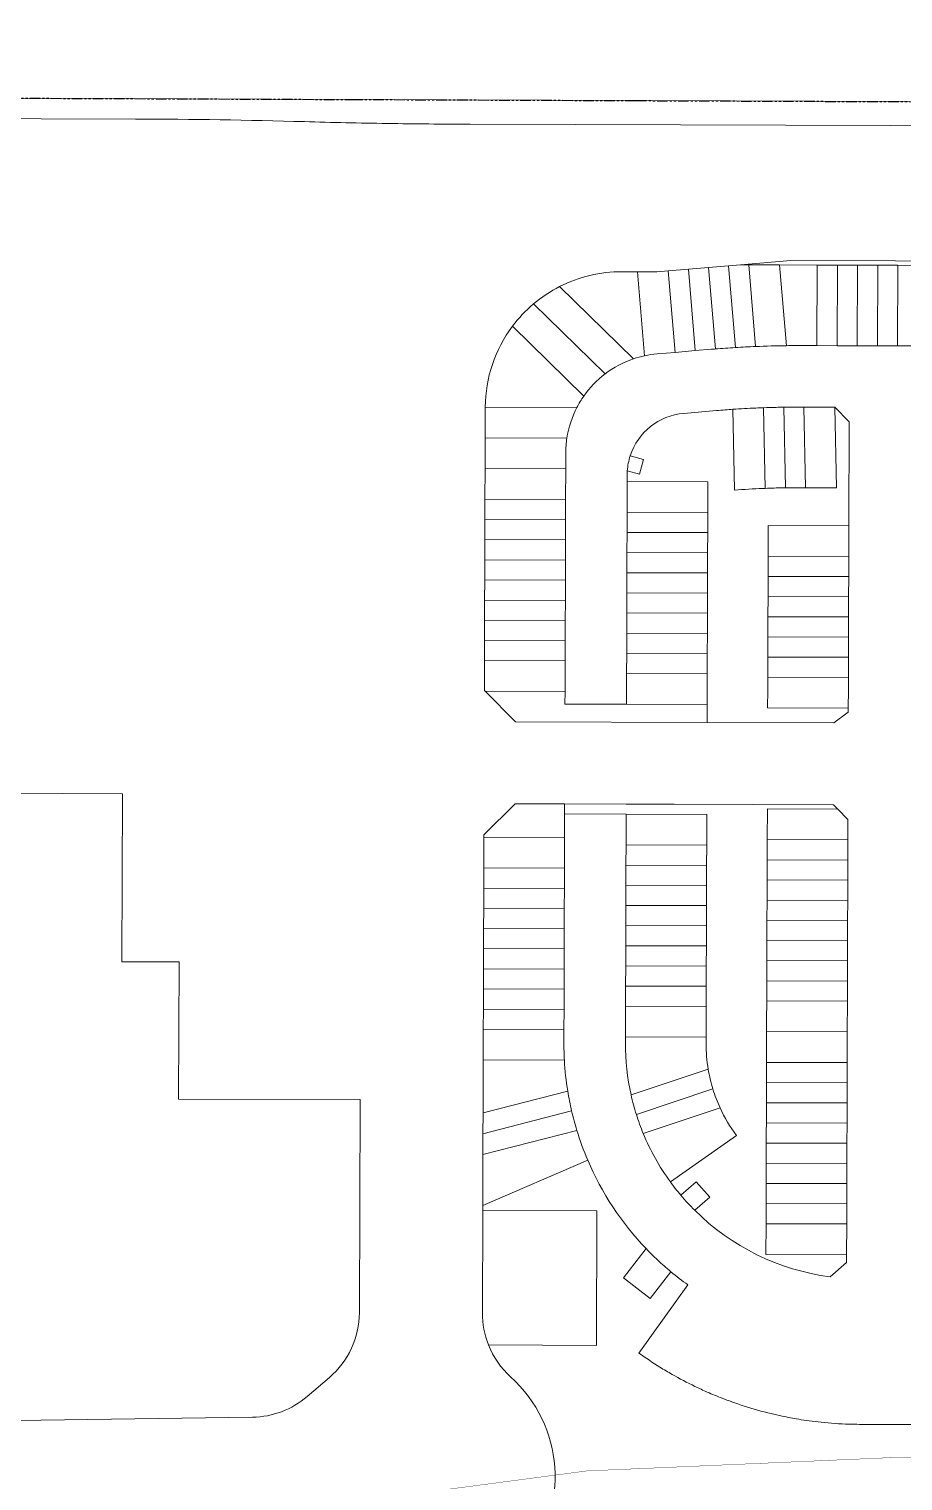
# Model space of a CAD drawing. Header units: centimetres. Extents: x -6122352 to 6876996, y -1694241 to 2592194.
# Drawn here: x -5394570 to -5134566, y 102503 to 534638 of the extents above; entities that cross this region are included whole.
import ezdxf

# ---------------------------------------------------------------- set-up
doc = ezdxf.new("R2010")
doc.units = ezdxf.units.CM
doc.header["$MEASUREMENT"] = 0
doc.linetypes.add('23585-XR-AR-DAMAC PLOT LIMITS$0$PHANTOM2', pattern=[1.25, 0.625, -0.125, 0.125, -0.125, 0.125, -0.125])
for name, color, linetype, lineweight, true_color in [('23585-XR-AR-DAMAC PLOT LIMITS$0$1-End units', 7, 'Continuous', 5, 0xf8991e), ('23585-XR-AR-DAMAC PLOT LIMITS$0$1-Open Space', 7, 'Continuous', 5, 0x90cf5a), ('23585-XR-AR-DAMAC PLOT LIMITS$0$1-Utility', 7, 'Continuous', 5, 0x8db1ff)]:
    doc.layers.add(name, color=color, linetype=linetype, lineweight=lineweight, true_color=true_color)
for name, color, linetype, lineweight in [('23585-XR-AR-DAMAC PLOT LIMITS$0$1-Mid units', 41, 'Continuous', 5), ('23585-XR-AR-DAMAC PLOT LIMITS$0$1-Retail', 10, 'Continuous', 5), ('A-ANNO-TEXT', 3, 'Continuous', 25)]:
    doc.layers.add(name, color=color, linetype=linetype, lineweight=lineweight)
doc.layers.add('23585-XR-AR-DAMAC PLOT LIMITS$0$D-Phase New', color=7, linetype='Continuous', true_color=0x000080)
doc.layers.add('23585-XR-AR-DAMAC PLOT LIMITS$0$PROJECT_LIMIT', color=1, linetype='Continuous')
doc.layers.add('@MI-REF LAYER', color=7, linetype='Continuous')

# ---------------------------------------------------------------- blocks, each defined once
blk = doc.blocks.new('23585-XR-AR-DAMAC PLOT LIMITS')
at = {"layer": '23585-XR-AR-DAMAC PLOT LIMITS$0$1-End units', "color": 251, "true_color": 0x636466}
for points in [[(495972.44, 2769126.52), (495990.08, 2769110.25), (495983.88, 2769103.53), (495966.24, 2769119.79)], [(496002.72, 2769061.56), (495996.52, 2769054.83), (495978.48, 2769070.67), (495984.53, 2769077.23), (495984.69, 2769077.4)], [(496020.3, 2769050.49), (496004.03, 2769032.84), (495998.47, 2769037.97), (495997.31, 2769039.04), (496013.57, 2769056.69), (496014.73, 2769055.62)], [(495982.29, 2769028.4), (495966.02, 2769010.75), (495959.3, 2769016.96), (495975.56, 2769034.6)], [(496053.5, 2769019.88), (496037.23, 2769002.24), (496033.25, 2769005.91), (496030.5, 2769008.44), (496046.77, 2769026.09), (496049.51, 2769023.56)], [(495950.9, 2768999.81), (495934.63, 2768982.16), (495927.9, 2768988.36), (495944.17, 2769006.01)], [(496024.31, 2768989.66), (496008.05, 2768972.02), (496001.32, 2768978.22), (496017.58, 2768995.87)], [(496082.32, 2768993.31), (496066.05, 2768975.67), (496059.33, 2768981.87), (496073.53, 2768997.27), (496077.83, 2768997.45)], [(496048.38, 2768967.48), (496055.1, 2768961.28), (496038.84, 2768943.63), (496032.11, 2768949.84)], [(495992.92, 2768961.07), (495976.83, 2768943.62), (495976.45, 2768943.61), (495969.92, 2768949.63), (495986.19, 2768967.28)], [(496124.34, 2768954.58), (496108.07, 2768936.93), (496105.63, 2768939.18), (496101.35, 2768943.13), (496117.61, 2768960.78)], [(496131.07, 2768948.38), (496114.8, 2768930.73), (496112.36, 2768932.98), (496108.07, 2768936.93), (496124.34, 2768954.58)], [(496031.58, 2768925.43), (496015.31, 2768907.79), (496008.59, 2768913.99), (496024.85, 2768931.64)], [(496173.09, 2768909.64), (496156.82, 2768892), (496150.09, 2768898.2), (496166.36, 2768915.84)]]:
    blk.add_lwpolyline(points, close=True, dxfattribs=at)
for points in [[(495967.62, 2769085.88), (495964.67, 2769082.68, 0.003818), (495961.49, 2769079.18), (495942.39, 2769093.92), (495949.97, 2769102.15)], [(495961.49, 2769079.18, 0.007412), (495955.49, 2769072.26), (495936.16, 2769087.17), (495942.39, 2769093.92)], [(495940.6, 2769053.43), (495937.3, 2769049.14, 0.03159), (495935.2, 2769046.04), (495915.37, 2769061.4), (495919.24, 2769065.59), (495921.33, 2769068.3)], [(495988.55, 2769045.86, 0.000704), (495988.07, 2769045.28, 0.007873), (495982.75, 2769038.78), (495964.69, 2769054.63, -0.005912), (495969.05, 2769059.95, -0.001957), (495970.52, 2769061.69)], [(495931.24, 2769033.71), (495901.49, 2769032.07, -0.057943), (495902.94, 2769041.32), (495933.65, 2769043.01, 0.081495)], [(495931.83, 2769024.58), (495902.17, 2769022.95, -0.056673), (495901.49, 2769032.07), (495931.24, 2769033.71, 0.07762)], [(495937.66, 2769012.45), (495921.18, 2768994.57), (495914.51, 2769000.71), (495914.45, 2769000.77), (495932.93, 2769020.82, 0.081594)], [(495944.17, 2769006.01), (495927.9, 2768988.36), (495921.18, 2768994.57), (495937.66, 2769012.45, 0.037222), (495940.67, 2769009.23)], [(496097.14, 2768922.57), (496080.87, 2768904.91, -0.005696), (496079.57, 2768906.09), (496074.13, 2768911.1), (496090.4, 2768928.75), (496095.84, 2768923.73, 0.008285)], [(496104.58, 2768916.57), (496094.73, 2768894.47, -0.055842), (496082.17, 2768903.69), (496080.87, 2768904.91), (496097.14, 2768922.57), (496098.52, 2768921.26, 0.041708)], [(496121.71, 2768885.61, -0.059285), (496105.61, 2768889.4), (496115.42, 2768911.41, 0.052208), (496124.79, 2768909.42)], [(496073.7, 2768886.81), (496057.33, 2768869.05), (496050.61, 2768875.26), (496066.87, 2768892.9), (496069.76, 2768890.24, 0.01479)], [(496081.16, 2768881.34), (496068.9, 2768858.39), (496057.33, 2768869.05), (496073.7, 2768886.81, 0.026199)], [(496100.29, 2768871.87), (496089.17, 2768839.7), (496078.01, 2768849.99), (496091.61, 2768875.46, 0.026613)]]:
    blk.add_lwpolyline(points, format="xyb", close=True, dxfattribs=at)
at = {"layer": '23585-XR-AR-DAMAC PLOT LIMITS$0$1-Mid units', "color": 251, "true_color": 0x636466}
for points in [[(495966.24, 2769119.79), (495983.88, 2769103.53), (495979.82, 2769099.11), (495962.17, 2769115.38)], [(495962.17, 2769115.38), (495979.82, 2769099.11), (495975.75, 2769094.7), (495958.1, 2769110.97)], [(495958.1, 2769110.97), (495975.75, 2769094.7), (495971.68, 2769090.29), (495954.04, 2769106.56)], [(495954.04, 2769106.56), (495971.68, 2769090.29), (495967.62, 2769085.88), (495949.97, 2769102.15)], [(495925, 2769073.05), (495944.27, 2769058.18), (495940.6, 2769053.43), (495921.33, 2769068.3)], [(496024.71, 2769046.42), (496008.44, 2769028.77), (496004.03, 2769032.84), (496020.3, 2769050.49)], [(496029.12, 2769042.35), (496012.86, 2769024.71), (496008.44, 2769028.77), (496024.71, 2769046.42)], [(496033.53, 2769038.29), (496017.27, 2769020.64), (496012.86, 2769024.71), (496029.12, 2769042.35)], [(496037.95, 2769034.22), (496021.68, 2769016.57), (496017.27, 2769020.64), (496033.53, 2769038.29)], [(496042.36, 2769030.15), (496026.09, 2769012.51), (496021.68, 2769016.57), (496037.95, 2769034.22)], [(495986.7, 2769024.33), (495970.44, 2769006.69), (495966.02, 2769010.75), (495982.29, 2769028.4)], [(496046.77, 2769026.09), (496030.5, 2769008.44), (496026.09, 2769012.51), (496042.36, 2769030.15)], [(495991.11, 2769020.27), (495974.85, 2769002.62), (495970.44, 2769006.69), (495986.7, 2769024.33)], [(495995.53, 2769016.2), (495979.26, 2768998.55), (495974.85, 2769002.62), (495991.11, 2769020.27)], [(495999.94, 2769012.13), (495983.67, 2768994.49), (495979.26, 2768998.55), (495995.53, 2769016.2)], [(496004.35, 2769008.07), (495988.08, 2768990.42), (495983.67, 2768994.49), (495999.94, 2769012.13)], [(496008.76, 2769004), (495992.49, 2768986.35), (495988.08, 2768990.42), (496004.35, 2769008.07)], [(496013.17, 2768999.93), (495996.91, 2768982.29), (495992.49, 2768986.35), (496008.76, 2769004)], [(495950.9, 2768999.81), (495955.31, 2768995.74), (495939.04, 2768978.1), (495934.63, 2768982.16)], [(496017.58, 2768995.87), (496001.32, 2768978.22), (495996.91, 2768982.29), (496013.17, 2768999.93)], [(495959.72, 2768991.68), (495943.45, 2768974.03), (495939.04, 2768978.1), (495955.31, 2768995.74)], [(496082.32, 2768993.31), (496086.73, 2768989.25), (496070.47, 2768971.6), (496066.05, 2768975.67)], [(495964.13, 2768987.61), (495947.87, 2768969.96), (495943.45, 2768974.03), (495959.72, 2768991.68)], [(496091.14, 2768985.18), (496074.88, 2768967.53), (496070.47, 2768971.6), (496086.73, 2768989.25)], [(495968.54, 2768983.54), (495952.28, 2768965.9), (495947.87, 2768969.96), (495964.13, 2768987.61)], [(496095.56, 2768981.11), (496079.29, 2768963.47), (496074.88, 2768967.53), (496091.14, 2768985.18)], [(495972.96, 2768979.48), (495956.69, 2768961.83), (495952.28, 2768965.9), (495968.54, 2768983.54)], [(496099.97, 2768977.05), (496083.7, 2768959.4), (496079.29, 2768963.47), (496095.56, 2768981.11)], [(495977.37, 2768975.41), (495961.1, 2768957.76), (495956.69, 2768961.83), (495972.96, 2768979.48)], [(496104.38, 2768972.98), (496088.11, 2768955.33), (496083.7, 2768959.4), (496099.97, 2768977.05)], [(495981.78, 2768971.34), (495965.51, 2768953.7), (495961.1, 2768957.76), (495977.37, 2768975.41)], [(496108.79, 2768968.91), (496092.52, 2768951.27), (496088.11, 2768955.33), (496104.38, 2768972.98)], [(495986.19, 2768967.28), (495969.92, 2768949.63), (495965.51, 2768953.7), (495981.78, 2768971.34)], [(496113.2, 2768964.85), (496096.93, 2768947.2), (496092.52, 2768951.27), (496108.79, 2768968.91)], [(496117.61, 2768960.78), (496101.35, 2768943.13), (496096.93, 2768947.2), (496113.2, 2768964.85)], [(496059.52, 2768957.21), (496043.25, 2768939.57), (496038.84, 2768943.63), (496055.1, 2768961.28)], [(496063.93, 2768953.15), (496047.66, 2768935.5), (496043.25, 2768939.57), (496059.52, 2768957.21)], [(496068.34, 2768949.08), (496052.07, 2768931.43), (496047.66, 2768935.5), (496063.93, 2768953.15)], [(496072.75, 2768945.01), (496056.48, 2768927.37), (496052.07, 2768931.43), (496068.34, 2768949.08)], [(496135.48, 2768944.31), (496119.21, 2768926.66), (496116.77, 2768928.91), (496114.8, 2768930.73), (496131.07, 2768948.38)], [(496077.16, 2768940.95), (496060.89, 2768923.3), (496056.48, 2768927.37), (496072.75, 2768945.01)], [(496139.89, 2768940.24), (496123.62, 2768922.6), (496121.18, 2768924.85), (496119.21, 2768926.66), (496135.48, 2768944.31)], [(496081.57, 2768936.88), (496065.31, 2768919.23), (496060.89, 2768923.3), (496077.16, 2768940.95)], [(496144.3, 2768936.18), (496128.04, 2768918.53), (496125.6, 2768920.78), (496123.62, 2768922.6), (496139.89, 2768940.24)], [(496085.98, 2768932.81), (496069.72, 2768915.17), (496065.31, 2768919.23), (496081.57, 2768936.88)], [(496090.4, 2768928.75), (496074.13, 2768911.1), (496069.72, 2768915.17), (496085.98, 2768932.81)], [(496148.72, 2768932.11), (496132.45, 2768914.46), (496130.01, 2768916.71), (496128.04, 2768918.53), (496144.3, 2768936.18)], [(496153.13, 2768928.04), (496136.86, 2768910.4), (496134.42, 2768912.65), (496132.45, 2768914.46), (496148.72, 2768932.11)], [(496035.99, 2768921.37), (496019.72, 2768903.72), (496015.31, 2768907.79), (496031.58, 2768925.43)], [(496157.54, 2768923.98), (496141.27, 2768906.33), (496138.83, 2768908.58), (496136.86, 2768910.4), (496153.13, 2768928.04)], [(496040.4, 2768917.3), (496024.14, 2768899.66), (496019.72, 2768903.72), (496035.99, 2768921.37)], [(496161.95, 2768919.91), (496145.68, 2768902.26), (496143.24, 2768904.51), (496141.27, 2768906.33), (496157.54, 2768923.98)], [(496166.36, 2768915.84), (496150.09, 2768898.2), (496147.65, 2768900.45), (496145.68, 2768902.26), (496161.95, 2768919.91)], [(496044.81, 2768913.23), (496028.55, 2768895.59), (496024.14, 2768899.66), (496040.4, 2768917.3)], [(496049.23, 2768909.17), (496032.96, 2768891.52), (496028.55, 2768895.59), (496044.81, 2768913.23)], [(496053.64, 2768905.1), (496037.37, 2768887.46), (496032.96, 2768891.52), (496049.23, 2768909.17)], [(496058.05, 2768901.03), (496041.78, 2768883.39), (496037.37, 2768887.46), (496053.64, 2768905.1)], [(496062.46, 2768896.97), (496046.19, 2768879.32), (496041.78, 2768883.39), (496058.05, 2768901.03)], [(496066.87, 2768892.9), (496050.61, 2768875.26), (496046.19, 2768879.32), (496062.46, 2768896.97)]]:
    blk.add_lwpolyline(points, close=True, dxfattribs=at)
for points in [[(495955.49, 2769072.26, 0.004855), (495951.66, 2769067.63), (495932.33, 2769082.55), (495934.49, 2769085.35), (495936.16, 2769087.17)], [(495951.66, 2769067.63, 0.004853), (495947.94, 2769062.93), (495928.66, 2769077.8), (495932.33, 2769082.55)], [(495947.94, 2769062.93, 0.000968), (495947.2, 2769061.99), (495944.27, 2769058.18), (495925, 2769073.05), (495928.66, 2769077.8)], [(495996.52, 2769054.83), (495996.03, 2769054.29), (495995.77, 2769054.01, 0.004581), (495992.49, 2769050.39), (495974.45, 2769066.22, -0.00322), (495976.96, 2769069.01, -0.00148), (495978.12, 2769070.28), (495978.48, 2769070.67)], [(495992.49, 2769050.39, 0.000696), (495991.99, 2769049.83, 0.004926), (495988.55, 2769045.86), (495970.52, 2769061.69, -0.003207), (495972.95, 2769064.52, -0.00195), (495974.45, 2769066.22)], [(496109.84, 2768913.63), (496100.07, 2768891.7, -0.021476), (496094.73, 2768894.47), (496104.58, 2768916.57, 0.032779)], [(496115.42, 2768911.41), (496105.61, 2768889.4, -0.021446), (496100.07, 2768891.7), (496109.84, 2768913.63, 0.03267)], [(496086.29, 2768878.22), (496073.46, 2768854.19), (496068.9, 2768858.39), (496081.16, 2768881.34, 0.01701)], [(496091.61, 2768875.46), (496078.01, 2768849.99), (496073.46, 2768854.19), (496086.29, 2768878.22, 0.016987)]]:
    blk.add_lwpolyline(points, format="xyb", close=True, dxfattribs=at)
at = {"layer": '23585-XR-AR-DAMAC PLOT LIMITS$0$1-Open Space', "color": 251, "true_color": 0x636466}
for points in [[(495585.56, 2768779.23), (495820.21, 2769033.41), (495877.5, 2769095.47), (496082.52, 2769317.57), (496123.12, 2769371.63), (496113.41, 2769380.59), (496116.93, 2769384.7), (496138.77, 2769410.17), (496165.7, 2769441.58), (496187.59, 2769465.28), (496198.52, 2769477.11), (496198.5, 2769477.12), (496211.93, 2769491.66), (496218.05, 2769486.01, 0.008053), (496212.21, 2769477.58), (496151.86, 2769387.46, -0.038687), (496124.92, 2769353.27), (495849.34, 2769054.31, -0.003111), (495832.52, 2769036.29, -0.003943), (495815.47, 2769018.47, 0.006222), (495780.97, 2768981.97), (495647.53, 2768837.21, 0.087876)], [(495972.44, 2769126.52), (495966.24, 2769119.79), (495962.17, 2769115.38), (495958.1, 2769110.97), (495954.04, 2769106.56), (495949.97, 2769102.15), (495942.39, 2769093.92), (495936.16, 2769087.17), (495934.49, 2769085.35), (495943.68, 2769097.26), (496154.51, 2769325.99, 0.038688)], [(496223.82, 2768890.2), (496219.25, 2768885.24), (496217.55, 2768883.4), (496215.69, 2768881.38), (496212.91, 2768878.36, -0.006798), (496210.79, 2768876.13, -0.01849), (496204.73, 2768870.34, -0.007749), (496202.06, 2768868.06, -0.007051), (496199.58, 2768866.05, -0.011054), (496195.57, 2768863.04, -0.007432), (496192.8, 2768861.12, -0.018423), (496185.71, 2768856.73, -0.008518), (496182.32, 2768854.87, -0.006807), (496179.57, 2768853.47, -0.010529), (496175.25, 2768851.46, -0.008903), (496171.53, 2768849.9, -0.016952), (496164.3, 2768847.3, -0.009287), (496160.27, 2768846.09, -0.016568), (496152.98, 2768844.3), (496147.82, 2768868.76, -0.018178), (496141.5, 2768867.67), (496143.2, 2768857.76), (496133.34, 2768856.08), (496131.49, 2768866.88, -0.090179), (496100.29, 2768871.87), (496089.17, 2768839.7), (496090.28, 2768838.69), (496113.34, 2768863.67), (496142.75, 2768836.56), (496120.93, 2768812.92, 0.115059), (496132.41, 2768811.37, -0.401512), (496175.93, 2768776.99, 0.213222)]]:
    blk.add_lwpolyline(points, format="xyb", dxfattribs=at)
for points in [[(496033.25, 2769005.91), (496030.5, 2769008.44), (496026.09, 2769012.51), (496021.68, 2769016.57), (496017.27, 2769020.64), (496012.86, 2769024.71), (496008.44, 2769028.77), (496004.03, 2769032.84), (495998.47, 2769037.97), (495997.31, 2769039.04), (496013.57, 2769056.69), (495990.83, 2769077.65), (495984.69, 2769077.4), (496002.72, 2769061.56), (495996.52, 2769054.83), (495996.03, 2769054.29), (495995.76, 2769054, 0.004573), (495992.49, 2769050.39, 0.000696), (495991.99, 2769049.83, 0.004926), (495988.55, 2769045.86, 0.000704), (495988.07, 2769045.28, 0.007873), (495982.75, 2769038.78), (495964.69, 2769054.63, 0.001955), (495963.28, 2769052.85, 0.00225), (495961.67, 2769050.78), (495955.7, 2769043.04, 0.301989), (495954.27, 2769022.78), (495957.78, 2769024.96), (495960.19, 2769021.08), (495957.01, 2769019.1, 0.01487), (495957.79, 2769018.34), (495959.3, 2769016.96), (495975.56, 2769034.6), (495982.29, 2769028.4), (495986.7, 2769024.33), (495991.11, 2769020.27), (495995.53, 2769016.2), (495999.94, 2769012.13), (496004.35, 2769008.07), (496008.76, 2769004), (496013.17, 2768999.93), (496017.58, 2768995.87), (496024.31, 2768989.66), (496028.23, 2768986.05), (496053.75, 2769013.74), (496054.39, 2769019.06), (496053.5, 2769019.88), (496037.23, 2769002.24)], [(495935.2, 2769046.04, 0.028795), (495933.65, 2769043.01), (495902.94, 2769041.32, -0.119049), (495912.18, 2769057.94), (495915.37, 2769061.4)], [(495932.93, 2769020.82), (495914.45, 2769000.77, -0.160523), (495902.17, 2769022.95), (495931.83, 2769024.58, 0.03304)], [(496066.05, 2768975.67), (496070.47, 2768971.6), (496074.88, 2768967.53), (496079.29, 2768963.47), (496083.7, 2768959.4), (496088.11, 2768955.33), (496092.52, 2768951.27), (496096.93, 2768947.2), (496101.35, 2768943.13), (496105.63, 2768939.18), (496108.07, 2768936.93), (496112.36, 2768932.98), (496114.8, 2768930.73), (496116.77, 2768928.91), (496119.21, 2768926.66), (496121.18, 2768924.85), (496123.62, 2768922.6), (496125.6, 2768920.78), (496128.04, 2768918.53), (496130.01, 2768916.71), (496132.45, 2768914.46), (496134.42, 2768912.65), (496136.86, 2768910.4), (496138.83, 2768908.58), (496141.27, 2768906.33), (496143.24, 2768904.51), (496145.68, 2768902.26), (496147.65, 2768900.45), (496150.09, 2768898.2), (496156.82, 2768892), (496173.09, 2768909.64), (496174.78, 2768908.09), (496174.63, 2768901.56, -0.16457), (496132.83, 2768885.24), (496132.94, 2768891.21), (496126.85, 2768891.32), (496126.73, 2768885.22, -0.017996), (496121.71, 2768885.61), (496124.79, 2768909.42, -0.052208), (496115.42, 2768911.41, -0.032669), (496109.84, 2768913.63, -0.032779), (496104.58, 2768916.57, -0.041708), (496098.52, 2768921.26), (496097.14, 2768922.57, -0.008285), (496095.84, 2768923.73), (496090.4, 2768928.75), (496085.98, 2768932.81), (496081.57, 2768936.88), (496077.16, 2768940.95), (496072.75, 2768945.01), (496068.34, 2768949.08), (496063.93, 2768953.15), (496059.52, 2768957.21), (496055.1, 2768961.28), (496048.38, 2768967.48), (496032.11, 2768949.84), (496019.71, 2768936.38), (496017.5, 2768938.41), (496029.9, 2768951.87), (496039.61, 2768962.4), (496071.69, 2768997.2), (496073.53, 2768997.27), (496059.33, 2768981.87)]]:
    blk.add_lwpolyline(points, format="xyb", close=True, dxfattribs=at)
for points in [[(496028.23, 2768986.05), (495989.6, 2768944.14), (495976.83, 2768943.62), (495992.92, 2768961.07), (495995.64, 2768958.56), (496008.05, 2768972.02), (496024.31, 2768989.66)], [(496019.71, 2768936.38), (496021.98, 2768934.28), (496024.12, 2768932.31), (496024.85, 2768931.64), (496008.59, 2768913.99), (496008.07, 2768914.46), (496007.54, 2768927.61), (496008.55, 2768928.71), (496012.69, 2768933.19), (496013.37, 2768933.93), (496017.5, 2768938.41)]]:
    blk.add_lwpolyline(points, close=True, dxfattribs=at)
at = {"layer": '23585-XR-AR-DAMAC PLOT LIMITS$0$1-Retail', "color": 251, "true_color": 0x636466}
blk.add_lwpolyline([(495974.69, 2768822.02), (496004.67, 2768794.37), (496041.27, 2768834.08), (496087.91, 2768791.09, -0.218026), (496096.11, 2768771.51), (496095.82, 2768762.76, -0.17544), (496089.38, 2768746.64), (496038.15, 2768689.08), (495995.81, 2768691.49), (495857.44, 2768627.8), (495855.53, 2768673.61), (495852.52, 2768745.6, -0.0321), (495862.03, 2768755.88), (495853.18, 2768764.29), (495853.16, 2768764.31), (495926.38, 2768843.43), (495963.14, 2768809.54)], format="xyb", close=True, dxfattribs=at)
at = {"layer": '23585-XR-AR-DAMAC PLOT LIMITS$0$1-Utility', "color": 251, "true_color": 0x636466}
for points in [[(495957.01, 2769019.1, -0.062737), (495954.27, 2769022.78), (495957.78, 2769024.96), (495960.19, 2769021.08)], [(496132.94, 2768891.21), (496132.83, 2768885.24, -0.021801), (496126.73, 2768885.22), (496126.85, 2768891.32)], [(496120.93, 2768812.92, -0.095662), (496112.71, 2768818.01), (496090.28, 2768838.69), (496113.34, 2768863.67), (496142.75, 2768836.56)], [(496131.49, 2768866.88, 0.019419), (496138.34, 2768867.29, 0.009028), (496141.5, 2768867.67), (496143.2, 2768857.76), (496133.34, 2768856.08)]]:
    blk.add_lwpolyline(points, format="xyb", close=True, dxfattribs=at)
at = {"layer": '23585-XR-AR-DAMAC PLOT LIMITS$0$D-Phase New', "color": 8, "const_width": 0.1}
for points in [[(496233.43, 2769514.94), (496198.5, 2769477.12), (496198.52, 2769477.11), (496187.59, 2769465.28), (496165.7, 2769441.58), (496138.77, 2769410.16), (496116.93, 2769384.7), (496113.41, 2769380.59), (496123.12, 2769371.63), (496082.52, 2769317.57), (495877.5, 2769095.47), (495820.21, 2769033.41), (495585.56, 2768779.23)], [(496681.41, 2769354.87), (496601.21, 2769277.62), (496464.74, 2769146.2), (496228.1, 2768880.43), (496168.33, 2768809.16), (496078.62, 2768680.77)]]:
    blk.add_lwpolyline(points, dxfattribs=at)
blk.add_lwpolyline([(496078.62, 2768680.77), (496168.33, 2768809.16), (496228.1, 2768880.43), (496366.34, 2769035.68), (496192.24, 2769196.16, -0.049904), (496746.31, 2769775.07)], format="xyb", dxfattribs=at)
at = {"layer": '23585-XR-AR-DAMAC PLOT LIMITS$0$PROJECT_LIMIT', "linetype": '23585-XR-AR-DAMAC PLOT LIMITS$0$PHANTOM2', "ltscale": 5}
blk.add_lwpolyline([(495585.56, 2768779.23), (495820.21, 2769033.41), (495877.5, 2769095.47), (496082.52, 2769317.57), (496123.12, 2769371.63), (496113.41, 2769380.59), (496116.93, 2769384.7), (496138.77, 2769410.16), (496165.7, 2769441.58), (496187.59, 2769465.28), (496198.52, 2769477.11), (496198.5, 2769477.12), (496233.43, 2769514.94)], dxfattribs=at)
blk = doc.blocks.new('A$Cf093b529')
at = {"layer": 'A-ANNO-TEXT'}
blk.add_blockref('23585-XR-AR-DAMAC PLOT LIMITS', (-495391.99, -2768603.44), dxfattribs=at)

msp = doc.modelspace()

# ---------------------------------------------------------------- block references
at = {"layer": '@MI-REF LAYER', "xscale": 999.9999999999999, "yscale": 999.9999999999999, "zscale": 999.9999999999999, "rotation": 312.4882903633292}
msp.add_blockref('A$Cf093b529', (-5904718.73535, 539022.72011), dxfattribs=at)

doc.saveas('drawing.dxf')
